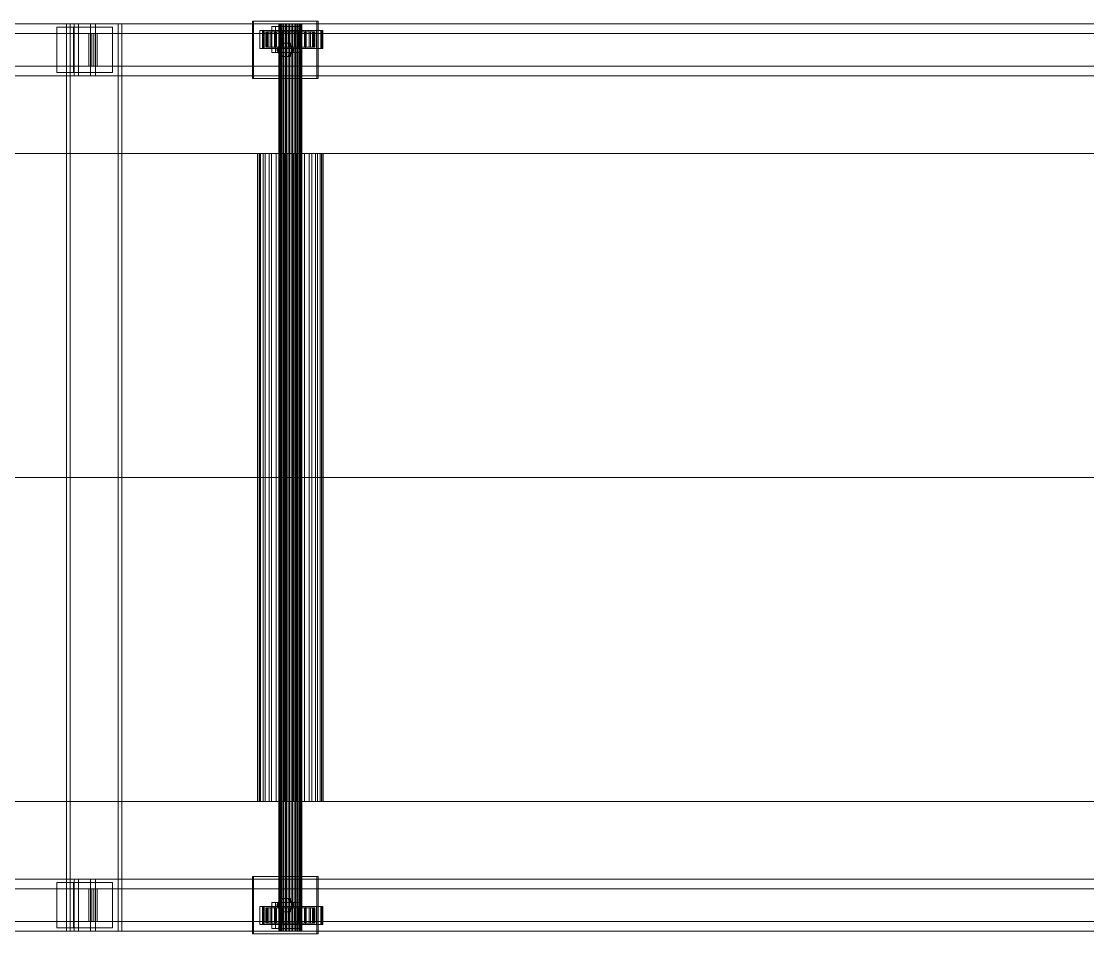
# Model space of a CAD drawing. Header units: millimetres. Extents: x -1970 to 34302, y -65268 to 6837.
# Drawn here: x 29965 to 30787, y -18352 to -17648 of the extents above; entities that cross this region are included whole.
import ezdxf

# ---------------------------------------------------------------- set-up
doc = ezdxf.new("R2010")
doc.units = ezdxf.units.MM
doc.layers.add('superior_C07', color=7, linetype='Continuous', lineweight=0)

msp = doc.modelspace()

# ---------------------------------------------------------------- linework, layer by layer
at = {"layer": 'superior_C07'}
for p, q in [((30005.612, -17650), (28809.503, -17650)), ((28812.721, -17650), (30008.831, -17650)), ((30018.084, -17650), (28821.974, -17650)), ((28825.997, -17650), (30022.107, -17650)), ((30022.173, -17652.5), (29992.27, -17652.5)), ((29992.27, -17652.5), (29992.27, -17687.5)), ((30005.144, -17652.5), (29992.27, -17652.5)), ((30039.628, -17650), (29999.758, -17650)), ((29999.758, -17650), (29999.758, -18350)), ((30002.574, -17650), (29999.758, -17650)), ((30002.574, -18350), (30002.574, -17650)), ((30002.574, -17650), (30042.444, -17650)), ((30005.144, -17687.5), (30005.144, -17652.5)), ((30005.144, -17652.5), (30035.046, -17652.5)), ((30005.612, -17650), (30005.612, -17690)), ((30008.831, -17650), (30005.612, -17650)), ((31201.722, -17650), (30005.612, -17650)), ((30008.831, -17690), (30008.831, -17650)), ((30008.831, -17650), (31204.94, -17650)), ((30018.084, -17650), (30018.084, -17690)), ((30022.107, -17650), (30018.084, -17650)), ((31214.193, -17650), (30018.084, -17650)), ((30022.107, -17690), (30022.107, -17650)), ((30022.107, -17650), (31218.216, -17650)), ((30022.173, -17687.5), (30022.173, -17652.5)), ((30022.173, -17652.5), (30035.046, -17652.5)), ((30035.046, -17652.5), (30035.046, -17687.5)), ((30039.628, -18350), (30039.628, -17650)), ((30039.628, -17650), (30042.444, -17650)), ((30042.444, -17650), (30042.444, -18350)), ((30192.909, -17648), (30143.071, -17648)), ((30143.071, -17648), (30143.071, -17692)), ((30144.037, -17648), (30143.071, -17648)), ((30144.037, -17692), (30144.037, -17648)), ((30144.037, -17648), (30193.875, -17648)), ((30177.958, -17652), (30158.023, -17652)), ((30158.023, -17652), (30158.023, -17672)), ((30161.032, -17652), (30158.023, -17652)), ((30161.032, -17672), (30161.032, -17652)), ((30161.032, -17652), (30180.967, -17652)), ((30163.515, -17650), (30163.396, -17650)), ((30163.396, -17650), (30163.889, -17650)), ((30163.396, -18350), (30163.396, -17650)), ((30164.236, -17650), (30163.515, -17650)), ((30163.515, -18350), (30163.515, -17650)), ((30163.889, -17650), (30164.96, -17650)), ((30163.889, -18350), (30163.889, -17650)), ((30165.512, -17650), (30164.236, -17650)), ((30164.236, -18350), (30164.236, -17650)), ((30164.96, -17650), (30166.536, -17650)), ((30164.96, -18350), (30164.96, -17650)), ((30167.255, -17650), (30165.512, -17650)), ((30165.512, -18350), (30165.512, -17650)), ((30166.536, -17650), (30168.509, -17650)), ((30166.536, -18350), (30166.536, -17650)), ((30169.346, -17650), (30167.255, -17650)), ((30167.255, -18350), (30167.255, -17650)), ((30168.509, -17650), (30170.745, -17650)), ((30168.509, -18350), (30168.509, -17650)), ((30171.643, -17650), (30169.346, -17650)), ((30169.346, -18350), (30169.346, -17650)), ((30170.745, -17650), (30173.091, -17650)), ((30170.745, -18350), (30170.745, -17650)), ((30173.99, -17650), (30171.643, -17650)), ((30171.643, -18350), (30171.643, -17650)), ((30173.091, -17650), (30175.388, -17650)), ((30173.091, -18350), (30173.091, -17650)), ((30176.225, -17650), (30173.99, -17650)), ((30173.99, -18350), (30173.99, -17650)), ((30175.388, -17650), (30177.48, -17650)), ((30175.388, -18350), (30175.388, -17650)), ((30178.198, -17650), (30176.225, -17650)), ((30176.225, -18350), (30176.225, -17650)), ((30177.48, -17650), (30179.223, -17650)), ((30177.48, -18350), (30177.48, -17650)), ((30177.958, -17672), (30177.958, -17652)), ((30177.958, -17652), (30180.967, -17652)), ((30179.774, -17650), (30178.198, -17650)), ((30178.198, -18350), (30178.198, -17650)), ((30179.223, -17650), (30180.498, -17650)), ((30179.223, -18350), (30179.223, -17650)), ((30180.845, -17650), (30179.774, -17650)), ((30179.774, -18350), (30179.774, -17650)), ((30180.498, -17650), (30181.22, -17650)), ((30180.498, -18350), (30180.498, -17650)), ((30181.338, -17650), (30180.845, -17650)), ((30180.845, -18350), (30180.845, -17650)), ((30180.967, -17652), (30180.967, -17672)), ((30181.22, -17650), (30181.338, -17650)), ((30181.22, -18350), (30181.22, -17650)), ((30181.338, -17650), (30181.338, -18350)), ((30192.909, -17692), (30192.909, -17648)), ((30192.909, -17648), (30193.875, -17648)), ((30193.875, -17648), (30193.875, -17692)), ((28810.332, -17657.5), (30019.315, -17657.5)), ((30020.875, -17657.5), (28811.892, -17657.5)), ((30016.923, -17657.5), (30023.267, -17657.5)), ((30016.923, -17682.5), (30016.923, -17657.5)), ((31200.159, -17657.5), (30016.923, -17657.5)), ((30019.315, -17682.5), (30019.315, -17657.5)), ((30019.315, -17657.5), (30020.875, -17657.5)), ((30020.875, -17657.5), (30020.875, -17682.5)), ((30023.267, -17657.5), (30023.267, -17682.5)), ((30023.267, -17657.5), (31206.503, -17657.5)), ((30160.71, -17655), (30148.749, -17655)), ((30148.749, -17655), (30148.749, -17669)), ((30152.128, -17655), (30148.749, -17655)), ((30196.741, -17655), (30150.89, -17655)), ((30150.89, -17655), (30150.89, -17669)), ((30151.534, -17655), (30150.89, -17655)), ((30151.534, -17669), (30151.534, -17655)), ((30151.534, -17655), (30197.385, -17655)), ((30152.128, -17669), (30152.128, -17655)), ((30152.128, -17655), (30164.089, -17655)), ((30153.678, -17656), (30153.429, -17656)), ((30153.429, -17656), (30163.396, -17656)), ((30153.429, -17668), (30153.429, -17656)), ((30153.429, -17656), (30154.47, -17656)), ((30155.202, -17656), (30153.678, -17656)), ((30153.678, -17656), (30163.515, -17656)), ((30153.678, -17668), (30153.678, -17656)), ((30154.47, -17656), (30163.889, -17656)), ((30154.47, -17668), (30154.47, -17656)), ((30154.47, -17656), (30156.73, -17656)), ((30157.895, -17656), (30155.202, -17656)), ((30155.202, -17656), (30164.236, -17656)), ((30155.202, -17668), (30155.202, -17656)), ((30156.73, -17656), (30164.96, -17656)), ((30156.73, -17668), (30156.73, -17656)), ((30156.73, -17656), (30160.057, -17656)), ((30161.574, -17656), (30157.895, -17656)), ((30157.895, -17656), (30165.512, -17656)), ((30157.895, -17668), (30157.895, -17656)), ((30160.057, -17656), (30166.536, -17656)), ((30160.057, -17668), (30160.057, -17656)), ((30160.057, -17656), (30164.222, -17656)), ((30160.71, -17669), (30160.71, -17655)), ((30160.71, -17655), (30164.089, -17655)), ((30165.989, -17656), (30161.574, -17656)), ((30161.574, -17656), (30167.255, -17656)), ((30161.574, -17668), (30161.574, -17656)), ((30163.396, -17656), (30163.515, -17656)), ((30163.396, -17656), (30163.396, -17668)), ((30163.889, -17656), (30163.396, -17656)), ((30163.515, -17656), (30164.236, -17656)), ((30163.515, -17656), (30163.515, -17668)), ((30163.889, -17656), (30163.889, -17668)), ((30164.96, -17656), (30163.889, -17656)), ((30164.089, -17655), (30164.089, -17669)), ((30164.222, -17656), (30168.509, -17656)), ((30164.222, -17668), (30164.222, -17656)), ((30164.222, -17656), (30168.942, -17656)), ((30164.236, -17656), (30165.512, -17656)), ((30164.236, -17656), (30164.236, -17668)), ((30164.96, -17656), (30164.96, -17668)), ((30166.536, -17656), (30164.96, -17656)), ((30165.512, -17656), (30167.255, -17656)), ((30165.512, -17656), (30165.512, -17668)), ((30170.838, -17656), (30165.989, -17656)), ((30165.989, -17656), (30169.346, -17656)), ((30165.989, -17668), (30165.989, -17656)), ((30166.536, -17656), (30166.536, -17668)), ((30168.509, -17656), (30166.536, -17656)), ((30167.255, -17656), (30169.346, -17656)), ((30167.255, -17656), (30167.255, -17668)), ((30168.509, -17656), (30168.509, -17668)), ((30170.745, -17656), (30168.509, -17656)), ((30168.942, -17656), (30170.745, -17656)), ((30168.942, -17668), (30168.942, -17656)), ((30168.942, -17656), (30173.896, -17656)), ((30169.346, -17656), (30171.643, -17656)), ((30169.346, -17656), (30169.346, -17668)), ((30170.745, -17656), (30170.745, -17668)), ((30173.091, -17656), (30170.745, -17656)), ((30175.792, -17656), (30170.838, -17656)), ((30170.838, -17656), (30171.643, -17656)), ((30170.838, -17668), (30170.838, -17656)), ((30171.643, -17656), (30173.99, -17656)), ((30171.643, -17656), (30171.643, -17668)), ((30173.896, -17656), (30173.091, -17656)), ((30173.091, -17656), (30173.091, -17668)), ((30175.388, -17656), (30173.091, -17656)), ((30173.896, -17668), (30173.896, -17656)), ((30173.896, -17656), (30178.745, -17656)), ((30175.792, -17656), (30173.99, -17656)), ((30173.99, -17656), (30176.225, -17656)), ((30173.99, -17656), (30173.99, -17668)), ((30178.745, -17656), (30175.388, -17656)), ((30175.388, -17656), (30175.388, -17668)), ((30177.48, -17656), (30175.388, -17656)), ((30180.512, -17656), (30175.792, -17656)), ((30175.792, -17668), (30175.792, -17656)), ((30180.512, -17656), (30176.225, -17656)), ((30176.225, -17656), (30178.198, -17656)), ((30176.225, -17656), (30176.225, -17668)), ((30183.16, -17656), (30177.48, -17656)), ((30177.48, -17656), (30177.48, -17668)), ((30179.223, -17656), (30177.48, -17656)), ((30184.678, -17656), (30178.198, -17656)), ((30178.198, -17656), (30179.774, -17656)), ((30178.198, -17656), (30178.198, -17668)), ((30178.745, -17668), (30178.745, -17656)), ((30178.745, -17656), (30183.16, -17656)), ((30186.84, -17656), (30179.223, -17656)), ((30179.223, -17656), (30179.223, -17668)), ((30180.498, -17656), (30179.223, -17656)), ((30188.004, -17656), (30179.774, -17656)), ((30179.774, -17656), (30180.845, -17656)), ((30179.774, -17656), (30179.774, -17668)), ((30189.533, -17656), (30180.498, -17656)), ((30180.498, -17656), (30180.498, -17668)), ((30181.22, -17656), (30180.498, -17656)), ((30184.678, -17656), (30180.512, -17656)), ((30180.512, -17668), (30180.512, -17656)), ((30192.606, -17655), (30180.645, -17655)), ((30180.645, -17655), (30180.645, -17669)), ((30184.024, -17655), (30180.645, -17655)), ((30190.265, -17656), (30180.845, -17656)), ((30180.845, -17656), (30181.338, -17656)), ((30180.845, -17656), (30180.845, -17668)), ((30191.056, -17656), (30181.22, -17656)), ((30181.22, -17656), (30181.22, -17668)), ((30181.338, -17656), (30181.22, -17656)), ((30181.338, -17656), (30191.306, -17656)), ((30181.338, -17668), (30181.338, -17656)), ((30183.16, -17668), (30183.16, -17656)), ((30183.16, -17656), (30186.84, -17656)), ((30184.024, -17669), (30184.024, -17655)), ((30184.024, -17655), (30195.985, -17655)), ((30188.004, -17656), (30184.678, -17656)), ((30184.678, -17668), (30184.678, -17656)), ((30186.84, -17668), (30186.84, -17656)), ((30186.84, -17656), (30189.533, -17656)), ((30190.265, -17656), (30188.004, -17656)), ((30188.004, -17668), (30188.004, -17656)), ((30189.533, -17668), (30189.533, -17656)), ((30189.533, -17656), (30191.056, -17656)), ((30191.306, -17656), (30190.265, -17656)), ((30190.265, -17668), (30190.265, -17656)), ((30191.056, -17668), (30191.056, -17656)), ((30191.056, -17656), (30191.306, -17656)), ((30191.306, -17656), (30191.306, -17668)), ((30192.606, -17669), (30192.606, -17655)), ((30192.606, -17655), (30195.985, -17655)), ((30195.985, -17655), (30195.985, -17669)), ((30196.741, -17669), (30196.741, -17655)), ((30196.741, -17655), (30197.385, -17655)), ((30197.385, -17655), (30197.385, -17669)), ((30148.749, -17669), (30160.71, -17669)), ((30148.749, -17669), (30152.128, -17669)), ((30150.89, -17669), (30196.741, -17669)), ((30150.89, -17669), (30151.534, -17669)), ((30197.385, -17669), (30151.534, -17669)), ((30164.089, -17669), (30152.128, -17669)), ((30163.396, -17668), (30153.429, -17668)), ((30153.429, -17668), (30153.678, -17668)), ((30154.47, -17668), (30153.429, -17668)), ((30163.515, -17668), (30153.678, -17668)), ((30153.678, -17668), (30155.202, -17668)), ((30163.889, -17668), (30154.47, -17668)), ((30156.73, -17668), (30154.47, -17668)), ((30164.236, -17668), (30155.202, -17668)), ((30155.202, -17668), (30157.895, -17668)), ((30164.96, -17668), (30156.73, -17668)), ((30160.057, -17668), (30156.73, -17668)), ((30165.512, -17668), (30157.895, -17668)), ((30157.895, -17668), (30161.574, -17668)), ((30166.536, -17668), (30160.057, -17668)), ((30164.222, -17668), (30160.057, -17668)), ((30164.089, -17669), (30160.71, -17669)), ((30167.255, -17668), (30161.574, -17668)), ((30161.574, -17668), (30165.989, -17668)), ((30162.01, -17670), (30165, -17664.804)), ((30165.965, -17664.804), (30162.975, -17670)), ((30163.515, -17668), (30163.396, -17668)), ((30163.396, -17668), (30163.889, -17668)), ((30164.236, -17668), (30163.515, -17668)), ((30163.889, -17668), (30164.96, -17668)), ((30168.509, -17668), (30164.222, -17668)), ((30168.942, -17668), (30164.222, -17668)), ((30165.512, -17668), (30164.236, -17668)), ((30164.96, -17668), (30166.536, -17668)), ((30165, -17664.804), (30170.98, -17664.804)), ((30165.965, -17664.804), (30165, -17664.804)), ((30167.255, -17668), (30165.512, -17668)), ((30171.946, -17664.804), (30165.965, -17664.804)), ((30169.346, -17668), (30165.989, -17668)), ((30165.989, -17668), (30170.838, -17668)), ((30166.536, -17668), (30168.509, -17668)), ((30169.346, -17668), (30167.255, -17668)), ((30168.509, -17668), (30170.745, -17668)), ((30170.745, -17668), (30168.942, -17668)), ((30173.896, -17668), (30168.942, -17668)), ((30171.643, -17668), (30169.346, -17668)), ((30170.745, -17668), (30173.091, -17668)), ((30171.643, -17668), (30170.838, -17668)), ((30170.838, -17668), (30175.792, -17668)), ((30170.98, -17664.804), (30173.971, -17670)), ((30171.946, -17664.804), (30170.98, -17664.804)), ((30173.99, -17668), (30171.643, -17668)), ((30174.936, -17670), (30171.946, -17664.804)), ((30173.091, -17668), (30173.896, -17668)), ((30173.091, -17668), (30175.388, -17668)), ((30178.745, -17668), (30173.896, -17668)), ((30176.225, -17668), (30173.99, -17668)), ((30173.99, -17668), (30175.792, -17668)), ((30175.388, -17668), (30178.745, -17668)), ((30175.388, -17668), (30177.48, -17668)), ((30175.792, -17668), (30180.512, -17668)), ((30178.198, -17668), (30176.225, -17668)), ((30176.225, -17668), (30180.512, -17668)), ((30177.48, -17668), (30183.16, -17668)), ((30177.48, -17668), (30179.223, -17668)), ((30179.774, -17668), (30178.198, -17668)), ((30178.198, -17668), (30184.678, -17668)), ((30183.16, -17668), (30178.745, -17668)), ((30179.223, -17668), (30186.84, -17668)), ((30179.223, -17668), (30180.498, -17668)), ((30180.845, -17668), (30179.774, -17668)), ((30179.774, -17668), (30188.004, -17668)), ((30180.498, -17668), (30189.533, -17668)), ((30180.498, -17668), (30181.22, -17668)), ((30180.512, -17668), (30184.678, -17668)), ((30180.645, -17669), (30192.606, -17669)), ((30180.645, -17669), (30184.024, -17669)), ((30181.338, -17668), (30180.845, -17668)), ((30180.845, -17668), (30190.265, -17668)), ((30181.22, -17668), (30191.056, -17668)), ((30181.22, -17668), (30181.338, -17668)), ((30191.306, -17668), (30181.338, -17668)), ((30186.84, -17668), (30183.16, -17668)), ((30195.985, -17669), (30184.024, -17669)), ((30184.678, -17668), (30188.004, -17668)), ((30189.533, -17668), (30186.84, -17668)), ((30188.004, -17668), (30190.265, -17668)), ((30191.056, -17668), (30189.533, -17668)), ((30190.265, -17668), (30191.306, -17668)), ((30191.306, -17668), (30191.056, -17668)), ((30195.985, -17669), (30192.606, -17669)), ((30197.385, -17669), (30196.741, -17669)), ((30158.023, -17672), (30177.958, -17672)), ((30158.023, -17672), (30161.032, -17672)), ((30180.967, -17672), (30161.032, -17672)), ((30165, -17675.196), (30162.01, -17670)), ((30162.01, -17670), (30162.975, -17670)), ((30162.975, -17670), (30165.965, -17675.196)), ((30170.98, -17675.196), (30165, -17675.196)), ((30165.965, -17675.196), (30165, -17675.196)), ((30165.965, -17675.196), (30171.946, -17675.196)), ((30173.971, -17670), (30170.98, -17675.196)), ((30171.946, -17675.196), (30170.98, -17675.196)), ((30171.946, -17675.196), (30174.936, -17670)), ((30174.936, -17670), (30173.971, -17670)), ((30180.967, -17672), (30177.958, -17672)), ((28810.332, -17682.5), (30019.315, -17682.5)), ((28811.892, -17682.5), (30020.875, -17682.5)), ((30023.267, -17682.5), (30016.923, -17682.5)), ((30016.923, -17682.5), (31200.159, -17682.5)), ((30020.875, -17682.5), (30019.315, -17682.5)), ((30023.267, -17682.5), (31206.503, -17682.5)), ((28809.503, -17690), (30005.612, -17690)), ((28812.721, -17690), (30008.831, -17690)), ((28821.974, -17690), (30018.084, -17690)), ((28825.997, -17690), (30022.107, -17690)), ((29992.27, -17687.5), (30022.173, -17687.5)), ((30005.144, -17687.5), (29992.27, -17687.5)), ((30035.046, -17687.5), (30005.144, -17687.5)), ((30005.612, -17690), (30008.831, -17690)), ((30005.612, -17690), (31201.722, -17690)), ((30008.831, -17690), (31204.94, -17690)), ((30018.084, -17690), (30022.107, -17690)), ((30018.084, -17690), (31214.193, -17690)), ((30022.107, -17690), (31218.216, -17690)), ((30035.046, -17687.5), (30022.173, -17687.5)), ((30143.071, -17692), (30192.909, -17692)), ((30143.071, -17692), (30144.037, -17692)), ((30193.875, -17692), (30144.037, -17692)), ((30193.875, -17692), (30192.909, -17692)), ((27618.221, -17750), (31954.118, -17750)), ((31954.52, -17750), (27618.623, -17750)), ((29908.18, -17750), (30885.003, -17750)), ((30885.485, -17750), (29908.663, -17750)), ((30147.383, -17750), (30147.049, -17750)), ((30147.049, -17750), (30148.441, -17750)), ((30147.049, -18250), (30147.049, -17750)), ((30149.42, -17750), (30147.383, -17750)), ((30147.383, -18250), (30147.383, -17750)), ((30148.441, -17750), (30151.463, -17750)), ((30148.441, -18250), (30148.441, -17750)), ((30153.02, -17750), (30149.42, -17750)), ((30149.42, -18250), (30149.42, -17750)), ((30151.463, -17750), (30155.91, -17750)), ((30151.463, -18250), (30151.463, -17750)), ((30157.938, -17750), (30153.02, -17750)), ((30153.02, -18250), (30153.02, -17750)), ((30155.91, -17750), (30161.478, -17750)), ((30155.91, -18250), (30155.91, -17750)), ((30163.84, -17750), (30157.938, -17750)), ((30157.938, -18250), (30157.938, -17750)), ((30161.478, -17750), (30167.788, -17750)), ((30161.478, -18250), (30161.478, -17750)), ((30170.323, -17750), (30163.84, -17750)), ((30163.84, -18250), (30163.84, -17750)), ((30167.788, -17750), (30174.411, -17750)), ((30167.788, -18250), (30167.788, -17750)), ((30176.946, -17750), (30170.323, -17750)), ((30170.323, -18250), (30170.323, -17750)), ((30174.411, -17750), (30180.894, -17750)), ((30174.411, -18250), (30174.411, -17750)), ((30183.256, -17750), (30176.946, -17750)), ((30176.946, -18250), (30176.946, -17750)), ((30180.894, -17750), (30186.796, -17750)), ((30180.894, -18250), (30180.894, -17750)), ((30188.824, -17750), (30183.256, -17750)), ((30183.256, -18250), (30183.256, -17750)), ((30186.796, -17750), (30191.715, -17750)), ((30186.796, -18250), (30186.796, -17750)), ((30193.271, -17750), (30188.824, -17750)), ((30188.824, -18250), (30188.824, -17750)), ((30191.715, -17750), (30195.315, -17750)), ((30191.715, -18250), (30191.715, -17750)), ((30196.293, -17750), (30193.271, -17750)), ((30193.271, -18250), (30193.271, -17750)), ((30195.315, -17750), (30197.351, -17750)), ((30195.315, -18250), (30195.315, -17750)), ((30197.685, -17750), (30196.293, -17750)), ((30196.293, -18250), (30196.293, -17750)), ((30197.351, -17750), (30197.685, -17750)), ((30197.351, -18250), (30197.351, -17750)), ((30197.685, -17750), (30197.685, -18250)), ((29908.18, -18000), (30885.003, -18000)), ((30885.485, -18000), (29908.663, -18000)), ((31954.118, -18250), (27618.221, -18250)), ((27618.623, -18250), (31954.52, -18250)), ((29908.18, -18250), (30885.003, -18250)), ((29908.663, -18250), (30885.485, -18250)), ((30148.441, -18250), (30147.049, -18250)), ((30147.049, -18250), (30147.383, -18250)), ((30147.383, -18250), (30149.42, -18250)), ((30151.463, -18250), (30148.441, -18250)), ((30149.42, -18250), (30153.02, -18250)), ((30155.91, -18250), (30151.463, -18250)), ((30153.02, -18250), (30157.938, -18250)), ((30161.478, -18250), (30155.91, -18250)), ((30157.938, -18250), (30163.84, -18250)), ((30167.788, -18250), (30161.478, -18250)), ((30163.84, -18250), (30170.323, -18250)), ((30174.411, -18250), (30167.788, -18250)), ((30170.323, -18250), (30176.946, -18250)), ((30180.894, -18250), (30174.411, -18250)), ((30176.946, -18250), (30183.256, -18250)), ((30186.796, -18250), (30180.894, -18250)), ((30183.256, -18250), (30188.824, -18250)), ((30191.715, -18250), (30186.796, -18250)), ((30188.824, -18250), (30193.271, -18250)), ((30195.315, -18250), (30191.715, -18250)), ((30193.271, -18250), (30196.293, -18250)), ((30197.351, -18250), (30195.315, -18250)), ((30196.293, -18250), (30197.685, -18250)), ((30197.685, -18250), (30197.351, -18250)), ((30005.612, -18310), (28809.503, -18310)), ((28812.721, -18310), (30008.831, -18310)), ((30018.084, -18310), (28821.974, -18310)), ((28825.997, -18310), (30022.107, -18310)), ((30005.612, -18310), (30005.612, -18350)), ((30008.831, -18310), (30005.612, -18310)), ((31201.722, -18310), (30005.612, -18310)), ((30008.831, -18350), (30008.831, -18310)), ((30008.831, -18310), (31204.94, -18310)), ((30018.084, -18310), (30018.084, -18350)), ((30022.107, -18310), (30018.084, -18310)), ((31214.193, -18310), (30018.084, -18310)), ((30022.107, -18350), (30022.107, -18310)), ((30022.107, -18310), (31218.216, -18310)), ((30192.909, -18308), (30143.071, -18308)), ((30143.071, -18308), (30143.071, -18352)), ((30144.037, -18308), (30143.071, -18308)), ((30144.037, -18352), (30144.037, -18308)), ((30144.037, -18308), (30193.875, -18308)), ((30192.909, -18352), (30192.909, -18308)), ((30192.909, -18308), (30193.875, -18308)), ((30193.875, -18308), (30193.875, -18352)), ((28810.332, -18317.5), (30019.315, -18317.5)), ((30020.875, -18317.5), (28811.892, -18317.5)), ((30022.173, -18312.5), (29992.27, -18312.5)), ((29992.27, -18312.5), (29992.27, -18347.5)), ((30005.144, -18312.5), (29992.27, -18312.5)), ((30005.144, -18347.5), (30005.144, -18312.5)), ((30005.144, -18312.5), (30035.046, -18312.5)), ((30016.923, -18317.5), (30023.267, -18317.5)), ((30016.923, -18342.5), (30016.923, -18317.5)), ((31200.159, -18317.5), (30016.923, -18317.5)), ((30019.315, -18342.5), (30019.315, -18317.5)), ((30019.315, -18317.5), (30020.875, -18317.5)), ((30020.875, -18317.5), (30020.875, -18342.5)), ((30022.173, -18347.5), (30022.173, -18312.5)), ((30022.173, -18312.5), (30035.046, -18312.5)), ((30023.267, -18317.5), (30023.267, -18342.5)), ((30023.267, -18317.5), (31206.503, -18317.5)), ((30035.046, -18312.5), (30035.046, -18347.5)), ((30162.01, -18330), (30165, -18324.804)), ((30165.965, -18324.804), (30162.975, -18330)), ((30165, -18324.804), (30170.98, -18324.804)), ((30165.965, -18324.804), (30165, -18324.804)), ((30171.946, -18324.804), (30165.965, -18324.804)), ((30170.98, -18324.804), (30173.971, -18330)), ((30171.946, -18324.804), (30170.98, -18324.804)), ((30174.936, -18330), (30171.946, -18324.804)), ((30160.71, -18331), (30148.749, -18331)), ((30148.749, -18331), (30148.749, -18345)), ((30152.128, -18331), (30148.749, -18331)), ((30196.741, -18331), (30150.89, -18331)), ((30150.89, -18331), (30150.89, -18345)), ((30151.534, -18331), (30150.89, -18331)), ((30151.534, -18345), (30151.534, -18331)), ((30151.534, -18331), (30197.385, -18331)), ((30152.128, -18345), (30152.128, -18331)), ((30152.128, -18331), (30164.089, -18331)), ((30153.678, -18332), (30153.429, -18332)), ((30153.429, -18332), (30163.396, -18332)), ((30153.429, -18344), (30153.429, -18332)), ((30153.429, -18332), (30154.47, -18332)), ((30155.202, -18332), (30153.678, -18332)), ((30153.678, -18332), (30163.515, -18332)), ((30153.678, -18344), (30153.678, -18332)), ((30154.47, -18332), (30163.889, -18332)), ((30154.47, -18344), (30154.47, -18332)), ((30154.47, -18332), (30156.73, -18332)), ((30157.895, -18332), (30155.202, -18332)), ((30155.202, -18332), (30164.236, -18332)), ((30155.202, -18344), (30155.202, -18332)), ((30156.73, -18332), (30164.96, -18332)), ((30156.73, -18344), (30156.73, -18332)), ((30156.73, -18332), (30160.057, -18332)), ((30161.574, -18332), (30157.895, -18332)), ((30157.895, -18332), (30165.512, -18332)), ((30157.895, -18344), (30157.895, -18332)), ((30177.958, -18328), (30158.023, -18328)), ((30158.023, -18328), (30158.023, -18348)), ((30161.032, -18328), (30158.023, -18328)), ((30160.057, -18332), (30166.536, -18332)), ((30160.057, -18344), (30160.057, -18332)), ((30160.057, -18332), (30164.222, -18332)), ((30160.71, -18345), (30160.71, -18331)), ((30160.71, -18331), (30164.089, -18331)), ((30161.032, -18348), (30161.032, -18328)), ((30161.032, -18328), (30180.967, -18328)), ((30165.989, -18332), (30161.574, -18332)), ((30161.574, -18332), (30167.255, -18332)), ((30161.574, -18344), (30161.574, -18332)), ((30165, -18335.196), (30162.01, -18330)), ((30162.01, -18330), (30162.975, -18330)), ((30162.975, -18330), (30165.965, -18335.196)), ((30163.396, -18332), (30163.515, -18332)), ((30163.396, -18332), (30163.396, -18344)), ((30163.889, -18332), (30163.396, -18332)), ((30163.515, -18332), (30164.236, -18332)), ((30163.515, -18332), (30163.515, -18344)), ((30163.889, -18332), (30163.889, -18344)), ((30164.96, -18332), (30163.889, -18332)), ((30164.089, -18331), (30164.089, -18345)), ((30164.222, -18332), (30168.509, -18332)), ((30164.222, -18344), (30164.222, -18332)), ((30164.222, -18332), (30168.942, -18332)), ((30164.236, -18332), (30165.512, -18332)), ((30164.236, -18332), (30164.236, -18344)), ((30164.96, -18332), (30164.96, -18344)), ((30166.536, -18332), (30164.96, -18332)), ((30170.98, -18335.196), (30165, -18335.196)), ((30165.965, -18335.196), (30165, -18335.196)), ((30165.512, -18332), (30167.255, -18332)), ((30165.512, -18332), (30165.512, -18344)), ((30165.965, -18335.196), (30171.946, -18335.196)), ((30170.838, -18332), (30165.989, -18332)), ((30165.989, -18332), (30169.346, -18332)), ((30165.989, -18344), (30165.989, -18332)), ((30166.536, -18332), (30166.536, -18344)), ((30168.509, -18332), (30166.536, -18332)), ((30167.255, -18332), (30169.346, -18332)), ((30167.255, -18332), (30167.255, -18344)), ((30168.509, -18332), (30168.509, -18344)), ((30170.745, -18332), (30168.509, -18332)), ((30168.942, -18332), (30170.745, -18332)), ((30168.942, -18344), (30168.942, -18332)), ((30168.942, -18332), (30173.896, -18332)), ((30169.346, -18332), (30171.643, -18332)), ((30169.346, -18332), (30169.346, -18344)), ((30170.745, -18332), (30170.745, -18344)), ((30173.091, -18332), (30170.745, -18332)), ((30175.792, -18332), (30170.838, -18332)), ((30170.838, -18332), (30171.643, -18332)), ((30170.838, -18344), (30170.838, -18332)), ((30173.971, -18330), (30170.98, -18335.196)), ((30171.946, -18335.196), (30170.98, -18335.196)), ((30171.643, -18332), (30173.99, -18332)), ((30171.643, -18332), (30171.643, -18344)), ((30171.946, -18335.196), (30174.936, -18330)), ((30173.896, -18332), (30173.091, -18332)), ((30173.091, -18332), (30173.091, -18344)), ((30175.388, -18332), (30173.091, -18332)), ((30173.896, -18344), (30173.896, -18332)), ((30173.896, -18332), (30178.745, -18332)), ((30174.936, -18330), (30173.971, -18330)), ((30175.792, -18332), (30173.99, -18332)), ((30173.99, -18332), (30176.225, -18332)), ((30173.99, -18332), (30173.99, -18344)), ((30178.745, -18332), (30175.388, -18332)), ((30175.388, -18332), (30175.388, -18344)), ((30177.48, -18332), (30175.388, -18332)), ((30180.512, -18332), (30175.792, -18332)), ((30175.792, -18344), (30175.792, -18332)), ((30180.512, -18332), (30176.225, -18332)), ((30176.225, -18332), (30178.198, -18332)), ((30176.225, -18332), (30176.225, -18344)), ((30183.16, -18332), (30177.48, -18332)), ((30177.48, -18332), (30177.48, -18344)), ((30179.223, -18332), (30177.48, -18332)), ((30177.958, -18348), (30177.958, -18328)), ((30177.958, -18328), (30180.967, -18328)), ((30184.678, -18332), (30178.198, -18332)), ((30178.198, -18332), (30179.774, -18332)), ((30178.198, -18332), (30178.198, -18344)), ((30178.745, -18344), (30178.745, -18332)), ((30178.745, -18332), (30183.16, -18332)), ((30186.84, -18332), (30179.223, -18332)), ((30179.223, -18332), (30179.223, -18344)), ((30180.498, -18332), (30179.223, -18332)), ((30188.004, -18332), (30179.774, -18332)), ((30179.774, -18332), (30180.845, -18332)), ((30179.774, -18332), (30179.774, -18344)), ((30189.533, -18332), (30180.498, -18332)), ((30180.498, -18332), (30180.498, -18344)), ((30181.22, -18332), (30180.498, -18332)), ((30184.678, -18332), (30180.512, -18332)), ((30180.512, -18344), (30180.512, -18332)), ((30192.606, -18331), (30180.645, -18331)), ((30180.645, -18331), (30180.645, -18345)), ((30184.024, -18331), (30180.645, -18331)), ((30190.265, -18332), (30180.845, -18332)), ((30180.845, -18332), (30181.338, -18332)), ((30180.845, -18332), (30180.845, -18344)), ((30180.967, -18328), (30180.967, -18348)), ((30191.056, -18332), (30181.22, -18332)), ((30181.22, -18332), (30181.22, -18344)), ((30181.338, -18332), (30181.22, -18332)), ((30181.338, -18332), (30191.306, -18332)), ((30181.338, -18344), (30181.338, -18332)), ((30183.16, -18344), (30183.16, -18332)), ((30183.16, -18332), (30186.84, -18332)), ((30184.024, -18345), (30184.024, -18331)), ((30184.024, -18331), (30195.985, -18331)), ((30188.004, -18332), (30184.678, -18332)), ((30184.678, -18344), (30184.678, -18332)), ((30186.84, -18344), (30186.84, -18332)), ((30186.84, -18332), (30189.533, -18332)), ((30190.265, -18332), (30188.004, -18332)), ((30188.004, -18344), (30188.004, -18332)), ((30189.533, -18344), (30189.533, -18332)), ((30189.533, -18332), (30191.056, -18332)), ((30191.306, -18332), (30190.265, -18332)), ((30190.265, -18344), (30190.265, -18332)), ((30191.056, -18344), (30191.056, -18332)), ((30191.056, -18332), (30191.306, -18332)), ((30191.306, -18332), (30191.306, -18344)), ((30192.606, -18345), (30192.606, -18331)), ((30192.606, -18331), (30195.985, -18331)), ((30195.985, -18331), (30195.985, -18345)), ((30196.741, -18345), (30196.741, -18331)), ((30196.741, -18331), (30197.385, -18331)), ((30197.385, -18331), (30197.385, -18345)), ((28810.332, -18342.5), (30019.315, -18342.5)), ((28811.892, -18342.5), (30020.875, -18342.5)), ((30023.267, -18342.5), (30016.923, -18342.5)), ((30016.923, -18342.5), (31200.159, -18342.5)), ((30020.875, -18342.5), (30019.315, -18342.5)), ((30023.267, -18342.5), (31206.503, -18342.5)), ((30163.396, -18344), (30153.429, -18344)), ((30153.429, -18344), (30153.678, -18344)), ((30154.47, -18344), (30153.429, -18344)), ((30163.515, -18344), (30153.678, -18344)), ((30153.678, -18344), (30155.202, -18344)), ((30163.889, -18344), (30154.47, -18344)), ((30156.73, -18344), (30154.47, -18344)), ((30164.236, -18344), (30155.202, -18344)), ((30155.202, -18344), (30157.895, -18344)), ((30164.96, -18344), (30156.73, -18344)), ((30160.057, -18344), (30156.73, -18344)), ((30165.512, -18344), (30157.895, -18344)), ((30157.895, -18344), (30161.574, -18344)), ((30166.536, -18344), (30160.057, -18344)), ((30164.222, -18344), (30160.057, -18344)), ((30167.255, -18344), (30161.574, -18344)), ((30161.574, -18344), (30165.989, -18344)), ((30163.515, -18344), (30163.396, -18344)), ((30163.396, -18344), (30163.889, -18344)), ((30164.236, -18344), (30163.515, -18344)), ((30163.889, -18344), (30164.96, -18344)), ((30168.509, -18344), (30164.222, -18344)), ((30168.942, -18344), (30164.222, -18344)), ((30165.512, -18344), (30164.236, -18344)), ((30164.96, -18344), (30166.536, -18344)), ((30167.255, -18344), (30165.512, -18344)), ((30169.346, -18344), (30165.989, -18344)), ((30165.989, -18344), (30170.838, -18344)), ((30166.536, -18344), (30168.509, -18344)), ((30169.346, -18344), (30167.255, -18344)), ((30168.509, -18344), (30170.745, -18344)), ((30170.745, -18344), (30168.942, -18344)), ((30173.896, -18344), (30168.942, -18344)), ((30171.643, -18344), (30169.346, -18344)), ((30170.745, -18344), (30173.091, -18344)), ((30171.643, -18344), (30170.838, -18344)), ((30170.838, -18344), (30175.792, -18344)), ((30173.99, -18344), (30171.643, -18344)), ((30173.091, -18344), (30173.896, -18344)), ((30173.091, -18344), (30175.388, -18344)), ((30178.745, -18344), (30173.896, -18344)), ((30176.225, -18344), (30173.99, -18344)), ((30173.99, -18344), (30175.792, -18344)), ((30175.388, -18344), (30178.745, -18344)), ((30175.388, -18344), (30177.48, -18344)), ((30175.792, -18344), (30180.512, -18344)), ((30178.198, -18344), (30176.225, -18344)), ((30176.225, -18344), (30180.512, -18344)), ((30177.48, -18344), (30183.16, -18344)), ((30177.48, -18344), (30179.223, -18344)), ((30179.774, -18344), (30178.198, -18344)), ((30178.198, -18344), (30184.678, -18344)), ((30183.16, -18344), (30178.745, -18344)), ((30179.223, -18344), (30186.84, -18344)), ((30179.223, -18344), (30180.498, -18344)), ((30180.845, -18344), (30179.774, -18344)), ((30179.774, -18344), (30188.004, -18344)), ((30180.498, -18344), (30189.533, -18344)), ((30180.498, -18344), (30181.22, -18344)), ((30180.512, -18344), (30184.678, -18344)), ((30181.338, -18344), (30180.845, -18344)), ((30180.845, -18344), (30190.265, -18344)), ((30181.22, -18344), (30191.056, -18344)), ((30181.22, -18344), (30181.338, -18344)), ((30191.306, -18344), (30181.338, -18344)), ((30186.84, -18344), (30183.16, -18344)), ((30184.678, -18344), (30188.004, -18344)), ((30189.533, -18344), (30186.84, -18344)), ((30188.004, -18344), (30190.265, -18344)), ((30191.056, -18344), (30189.533, -18344)), ((30190.265, -18344), (30191.306, -18344)), ((30191.306, -18344), (30191.056, -18344)), ((28809.503, -18350), (30005.612, -18350)), ((28812.721, -18350), (30008.831, -18350)), ((28821.974, -18350), (30018.084, -18350)), ((28825.997, -18350), (30022.107, -18350)), ((29992.27, -18347.5), (30022.173, -18347.5)), ((30005.144, -18347.5), (29992.27, -18347.5)), ((29999.758, -18350), (30039.628, -18350)), ((29999.758, -18350), (30002.574, -18350)), ((30042.444, -18350), (30002.574, -18350)), ((30035.046, -18347.5), (30005.144, -18347.5)), ((30005.612, -18350), (30008.831, -18350)), ((30005.612, -18350), (31201.722, -18350)), ((30008.831, -18350), (31204.94, -18350)), ((30018.084, -18350), (30022.107, -18350)), ((30018.084, -18350), (31214.193, -18350)), ((30022.107, -18350), (31218.216, -18350)), ((30035.046, -18347.5), (30022.173, -18347.5)), ((30042.444, -18350), (30039.628, -18350)), ((30143.071, -18352), (30192.909, -18352)), ((30143.071, -18352), (30144.037, -18352)), ((30193.875, -18352), (30144.037, -18352)), ((30148.749, -18345), (30160.71, -18345)), ((30148.749, -18345), (30152.128, -18345)), ((30150.89, -18345), (30196.741, -18345)), ((30150.89, -18345), (30151.534, -18345)), ((30197.385, -18345), (30151.534, -18345)), ((30164.089, -18345), (30152.128, -18345)), ((30158.023, -18348), (30177.958, -18348)), ((30158.023, -18348), (30161.032, -18348)), ((30164.089, -18345), (30160.71, -18345)), ((30180.967, -18348), (30161.032, -18348)), ((30163.889, -18350), (30163.396, -18350)), ((30163.396, -18350), (30163.515, -18350)), ((30163.515, -18350), (30164.236, -18350)), ((30164.96, -18350), (30163.889, -18350)), ((30164.236, -18350), (30165.512, -18350)), ((30166.536, -18350), (30164.96, -18350)), ((30165.512, -18350), (30167.255, -18350)), ((30168.509, -18350), (30166.536, -18350)), ((30167.255, -18350), (30169.346, -18350)), ((30170.745, -18350), (30168.509, -18350)), ((30169.346, -18350), (30171.643, -18350)), ((30173.091, -18350), (30170.745, -18350)), ((30171.643, -18350), (30173.99, -18350)), ((30175.388, -18350), (30173.091, -18350)), ((30173.99, -18350), (30176.225, -18350)), ((30177.48, -18350), (30175.388, -18350)), ((30176.225, -18350), (30178.198, -18350)), ((30179.223, -18350), (30177.48, -18350)), ((30180.967, -18348), (30177.958, -18348)), ((30178.198, -18350), (30179.774, -18350)), ((30180.498, -18350), (30179.223, -18350)), ((30179.774, -18350), (30180.845, -18350)), ((30181.22, -18350), (30180.498, -18350)), ((30180.645, -18345), (30192.606, -18345)), ((30180.645, -18345), (30184.024, -18345)), ((30180.845, -18350), (30181.338, -18350)), ((30181.338, -18350), (30181.22, -18350)), ((30195.985, -18345), (30184.024, -18345)), ((30195.985, -18345), (30192.606, -18345)), ((30193.875, -18352), (30192.909, -18352)), ((30197.385, -18345), (30196.741, -18345))]:
    msp.add_line(p, q, dxfattribs=at)

doc.saveas('drawing.dxf')
